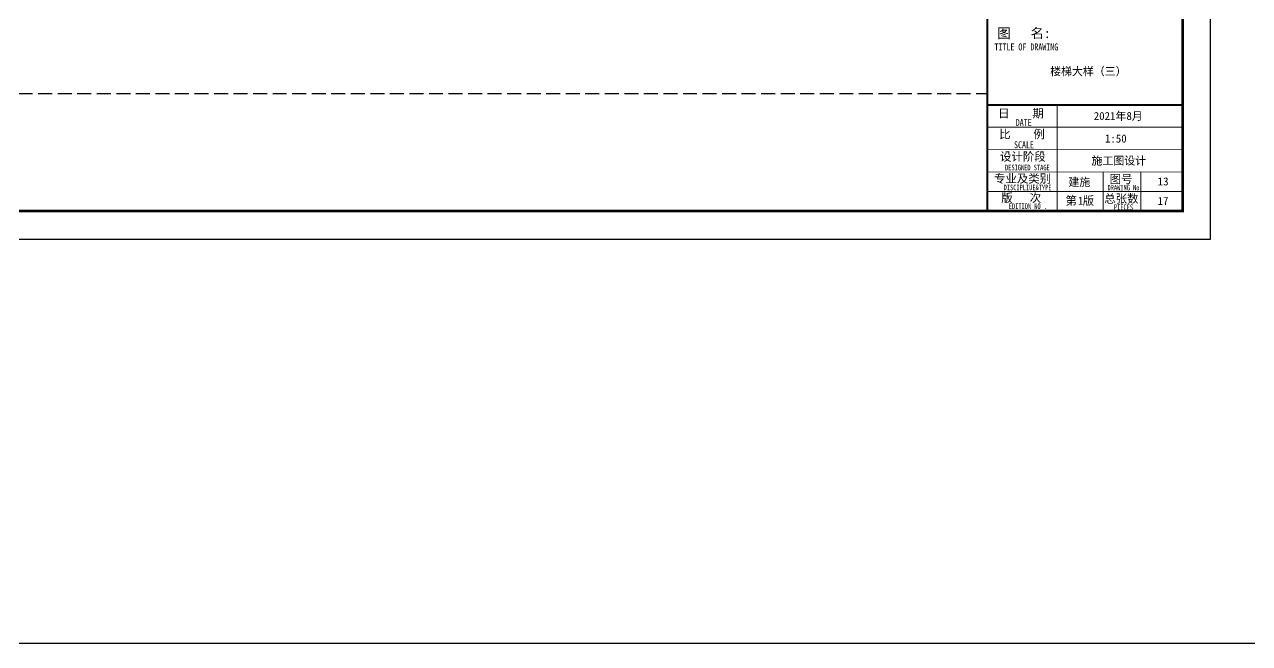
# Model space of a CAD drawing. Extents: x 1188826 to 1909461, y 608442 to 1651179.
# Drawn here: x 1299775 to 1321718, y 653718 to 664801 of the extents above; entities that cross this region are included whole.
import ezdxf

# ---------------------------------------------------------------- set-up
doc = ezdxf.new("R2010")
doc.units = 0
doc.header["$LTSCALE"] = 1000
doc.header["$MEASUREMENT"] = 0
doc.linetypes.add('__DASH', pattern=[0.35, 0.25, -0.1])
for name, color, linetype in [('A-LM-FX(分割线)', 251, 'Continuous'), ('图框', 140, 'Continuous'), ('图签文字', 147, 'Continuous')]:
    doc.layers.add(name, color=color, linetype=linetype)
doc.layers.add('DIM_MODI', color=1, linetype='Continuous', plot=False)
doc.layers.add('图签', color=147, linetype='Continuous', lineweight=18)
doc.styles.add('宋体', font='', dxfattribs={"height": 50})
doc.styles.add('建筑图签-1', font='simhei.ttf', dxfattribs={"width": 0.7})
doc.styles.get('宋体').set_extended_font_data('SimSun')

# ---------------------------------------------------------------- blocks, each defined once
blk = doc.blocks.new('tq123')
at = {"layer": '图框'}
for points, const_width in [([(-6995, 0), (-6995, 57400)], 70), ([(-6995, 3800), (5, 3800)], 70), ([(-4495, 1400), (-4495, 3800)], 35), ([(-6995, 3000), (5, 3000)], 35), ([(-6995, 2200), (5, 2200)], 35), ([(-6995, 1400), (5, 1400)], 35), ([(-6995, 1400), (-495, 1400)], 35), ([(-4495, 0), (-4495, 1400)], 35), ([(-2845, 0), (-2845, 1400)], 35), ([(-2845, 0), (-2845, 1400)], 35), ([(-2845, 0), (-2845, 1400)], 35), ([(-1495, 0), (-1495, 1400)], 35), ([(-6995, 700), (-2845, 700)], 35), ([(-2845, 700), (5, 700)], 35)]:
    blk.add_lwpolyline(points, dxfattribs=dict(at, const_width=const_width))
at = {"layer": '图框', "style": '建筑图签-1', "width": 0.7}
for s, height, p in [('TITLE OF DRAWING', 250, (-6741, 5753)), ('DATE', 250, (-5979, 3049)), ('SCALE', 250, (-6040, 2250)), ('DESIGNED STAGE', 200, (-6362, 1460)), ('DISCIPLIUE&TYPE', 200, (-6412, 747)), ('DRAWING No.', 200, (-2690, 740)), ('EDITION NO .', 200, (-6229, 74)), ('PIECES', 200, (-2461, 40))]:
    blk.add_text(s, height=height, dxfattribs=at).set_placement(p)
at = {"layer": '图签', "color": 2, "style": '宋体'}
for s, height, p in [('2021年8月', 286.7, (-3185, 3262)), ('施工图设计', 286.7, (-3263, 1662)), ('建施', 286.7, (-4091, 893)), ('1', 287, (-3752, 225)), ('17', 286.7, (-899, 219))]:
    blk.add_text(s, height=height, dxfattribs=at).set_placement(p)
at = {"layer": '图签文字', "color": 7, "style": '建筑图签-1'}
for s, height, p in [('图   名:', 350, (-6640, 6195)), ('日    期', 300, (-6611, 3349)), ('比    例', 300, (-6573, 2602)), ('设计阶段', 300, (-6543, 1800)), ('专业及类别', 300, (-6757, 1013)), ('图号', 300, (-2614, 994)), ('版   次 ', 300, (-6499, 323)), ('第 版', 300, (-4194, 223)), ('总张数', 300, (-2807, 294))]:
    blk.add_text(s, height=height, dxfattribs=at).set_placement(p)

msp = doc.modelspace()

# ---------------------------------------------------------------- linework, layer by layer
at = {"layer": 'A-LM-FX(分割线)', "linetype": '__DASH'}
msp.add_lwpolyline([(1298621, 663564), (1317022, 663564)], dxfattribs=at)
at = {"layer": 'DIM_MODI'}
msp.add_lwpolyline([(1233933, 791776), (1347631, 791776), (1347631, 653718), (1233933, 653718)], close=True, dxfattribs=at)
at = {"layer": '图框'}
msp.add_lwpolyline([(1278970, 660960), (1321020, 660960), (1321020, 690660), (1278970, 690660)], close=True, dxfattribs=at)
at = {"layer": '图框', "const_width": 50}
msp.add_lwpolyline([(1280220, 661460), (1320520, 661460), (1320520, 690160), (1280220, 690160)], close=True, dxfattribs=at)

# ---------------------------------------------------------------- block references
at = {"xscale": 0.5, "yscale": 0.5, "zscale": 0.5}
msp.add_blockref('tq123', (1320520, 661460), dxfattribs=at)

# ---------------------------------------------------------------- texts
at = {"layer": '图签', "color": 2, "style": '宋体'}
for s, p in [('楼梯大样（三）', (1318147, 663891)), ('1:50', (1319128, 662687)), ('13', (1320073, 661920))]:
    msp.add_text(s, height=143.3, dxfattribs=at).set_placement(p)

doc.saveas('drawing.dxf')
